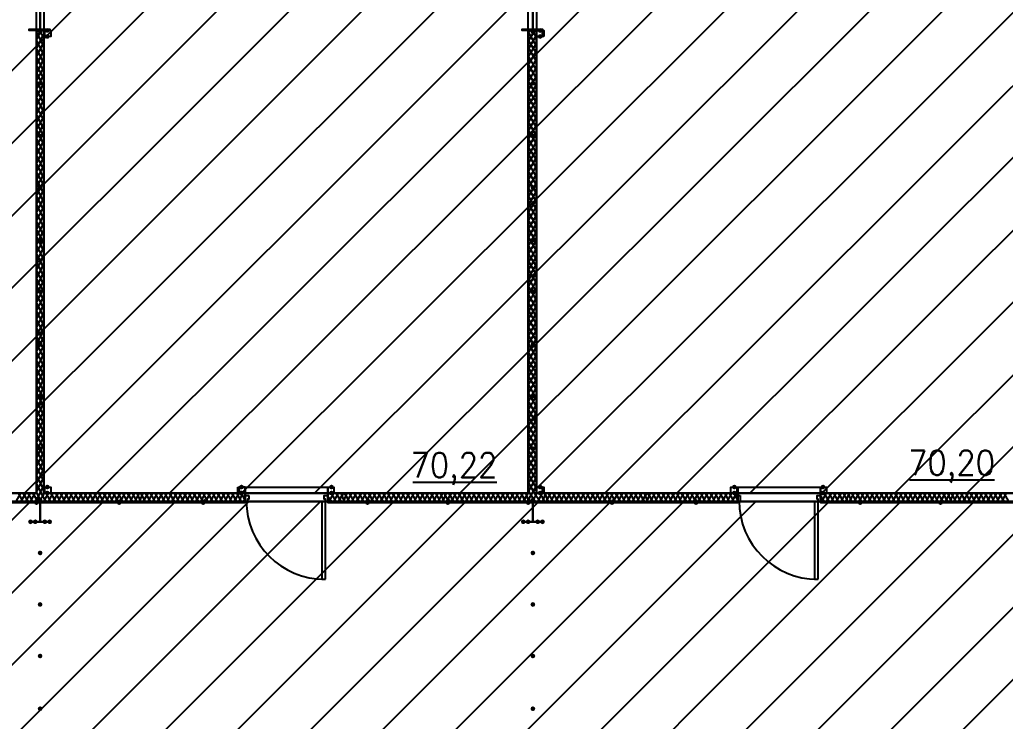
# Model space of a CAD drawing. Header units: millimetres. Extents: x 0 to 420, y 0 to 297.
# Drawn here: x 328.08 to 362.88, y 194.08 to 218.86 of the extents above; entities that cross this region are included whole.
import ezdxf

# ---------------------------------------------------------------- set-up
doc = ezdxf.new("R2010")
doc.units = ezdxf.units.MM
doc.layers.get('0').update_dxf_attribs({"linetype": 'CONTINUOUS'})
doc.styles.get("Standard").update_dxf_attribs({"font": 'STANDARD'})

msp = doc.modelspace()

# ---------------------------------------------------------------- hatches: boundary and pattern name
at = {"true_color": 0x000007}
for points in [[(329.141667, 218.482333), (329.116796, 218.422537), (329.057, 218.397667), (328.997204, 218.422537), (328.972333, 218.482333), (328.997204, 218.542129), (329.057, 218.567), (329.116796, 218.542129)], [(346.540667, 218.482333), (346.515796, 218.422537), (346.456, 218.397667), (346.396204, 218.422537), (346.371333, 218.482333), (346.396204, 218.542129), (346.456, 218.567), (346.515796, 218.542129)], [(328.887667, 218.44), (328.862796, 218.380204), (328.803, 218.355333), (328.743204, 218.380204), (328.718333, 218.44), (328.743204, 218.499796), (328.803, 218.524667), (328.862796, 218.499796)], [(329.141667, 218.270667), (329.116796, 218.210871), (329.057, 218.186), (328.997204, 218.210871), (328.972333, 218.270667), (328.997204, 218.330462), (329.057, 218.355333), (329.116796, 218.330463)], [(346.286667, 218.44), (346.261796, 218.380204), (346.202, 218.355333), (346.142204, 218.380204), (346.117333, 218.44), (346.142204, 218.499796), (346.202, 218.524667), (346.261796, 218.499796)], [(346.540667, 218.270667), (346.515796, 218.210871), (346.456, 218.186), (346.396204, 218.210871), (346.371333, 218.270667), (346.396204, 218.330462), (346.456, 218.355333), (346.515796, 218.330463)], [(328.887667, 216.619667), (328.862796, 216.559871), (328.803, 216.535), (328.743204, 216.559871), (328.718333, 216.619667), (328.743204, 216.679462), (328.803, 216.704333), (328.862796, 216.679463)], [(346.286667, 216.619667), (346.261796, 216.559871), (346.202, 216.535), (346.142204, 216.559871), (346.117333, 216.619667), (346.142204, 216.679462), (346.202, 216.704333), (346.261796, 216.679463)], [(328.887667, 214.757), (328.862796, 214.697204), (328.803, 214.672333), (328.743204, 214.697204), (328.718333, 214.757), (328.743204, 214.816796), (328.803, 214.841667), (328.862796, 214.816796)], [(346.286667, 214.757), (346.261796, 214.697204), (346.202, 214.672333), (346.142204, 214.697204), (346.117333, 214.757), (346.142204, 214.816796), (346.202, 214.841667), (346.261796, 214.816796)], [(328.887667, 212.936667), (328.862796, 212.876871), (328.803, 212.852), (328.743204, 212.876871), (328.718333, 212.936667), (328.743204, 212.996462), (328.803, 213.021333), (328.862796, 212.996463)], [(346.286667, 212.936667), (346.261796, 212.876871), (346.202, 212.852), (346.142204, 212.876871), (346.117333, 212.936667), (346.142204, 212.996462), (346.202, 213.021333), (346.261796, 212.996463)], [(328.887667, 211.074), (328.862796, 211.014204), (328.803, 210.989333), (328.743204, 211.014204), (328.718333, 211.074), (328.743204, 211.133796), (328.803, 211.158667), (328.862796, 211.133796)], [(346.286667, 211.074), (346.261796, 211.014204), (346.202, 210.989333), (346.142204, 211.014204), (346.117333, 211.074), (346.142204, 211.133796), (346.202, 211.158667), (346.261796, 211.133796)], [(328.887667, 209.253667), (328.862796, 209.193871), (328.803, 209.169), (328.743204, 209.193871), (328.718333, 209.253667), (328.743204, 209.313462), (328.803, 209.338333), (328.862796, 209.313463)], [(346.286667, 209.253667), (346.261796, 209.193871), (346.202, 209.169), (346.142204, 209.193871), (346.117333, 209.253667), (346.142204, 209.313462), (346.202, 209.338333), (346.261796, 209.313463)], [(328.887667, 207.391), (328.862796, 207.331204), (328.803, 207.306333), (328.743204, 207.331204), (328.718333, 207.391), (328.743204, 207.450796), (328.803, 207.475667), (328.862796, 207.450796)], [(346.286667, 207.391), (346.261796, 207.331204), (346.202, 207.306333), (346.142204, 207.331204), (346.117333, 207.391), (346.142204, 207.450796), (346.202, 207.475667), (346.261796, 207.450796)], [(328.887667, 205.570667), (328.862796, 205.510871), (328.803, 205.486), (328.743204, 205.510871), (328.718333, 205.570667), (328.743204, 205.630462), (328.803, 205.655333), (328.862796, 205.630463)], [(346.286667, 205.570667), (346.261796, 205.510871), (346.202, 205.486), (346.142204, 205.510871), (346.117333, 205.570667), (346.142204, 205.630462), (346.202, 205.655333), (346.261796, 205.630463)], [(328.887667, 203.708), (328.862796, 203.648204), (328.803, 203.623333), (328.743204, 203.648204), (328.718333, 203.708), (328.743204, 203.767796), (328.803, 203.792667), (328.862796, 203.767796)], [(346.286667, 203.708), (346.261796, 203.648204), (346.202, 203.623333), (346.142204, 203.648204), (346.117333, 203.708), (346.142204, 203.767796), (346.202, 203.792667), (346.261796, 203.767796)], [(329.141667, 202.353333), (329.116796, 202.293537), (329.057, 202.268667), (328.997204, 202.293537), (328.972333, 202.353333), (328.997204, 202.413129), (329.057, 202.438), (329.116796, 202.413129)], [(329.141667, 202.141667), (329.116796, 202.081871), (329.057, 202.057), (328.997204, 202.081871), (328.972333, 202.141667), (328.997204, 202.201462), (329.057, 202.226333), (329.116796, 202.201463)], [(335.999667, 202.353333), (335.974796, 202.293537), (335.915, 202.268667), (335.855204, 202.293537), (335.830333, 202.353333), (335.855204, 202.413129), (335.915, 202.438), (335.974796, 202.413129)], [(335.999667, 202.141667), (335.974796, 202.081871), (335.915, 202.057), (335.855204, 202.081871), (335.830333, 202.141667), (335.855204, 202.201462), (335.915, 202.226333), (335.974796, 202.201463)], [(339.174667, 202.353333), (339.149796, 202.293537), (339.09, 202.268667), (339.030204, 202.293537), (339.005333, 202.353333), (339.030204, 202.413129), (339.09, 202.438), (339.149796, 202.413129)], [(339.174667, 202.141667), (339.149796, 202.081871), (339.09, 202.057), (339.030204, 202.081871), (339.005333, 202.141667), (339.030204, 202.201462), (339.09, 202.226333), (339.149796, 202.201463)], [(346.540667, 202.353333), (346.515796, 202.293537), (346.456, 202.268667), (346.396204, 202.293537), (346.371333, 202.353333), (346.396204, 202.413129), (346.456, 202.438), (346.515796, 202.413129)], [(346.540667, 202.141667), (346.515796, 202.081871), (346.456, 202.057), (346.396204, 202.081871), (346.371333, 202.141667), (346.396204, 202.201462), (346.456, 202.226333), (346.515796, 202.201463)], [(353.398667, 202.353333), (353.373796, 202.293537), (353.314, 202.268667), (353.254204, 202.293537), (353.229333, 202.353333), (353.254204, 202.413129), (353.314, 202.438), (353.373796, 202.413129)], [(353.398667, 202.141667), (353.373796, 202.081871), (353.314, 202.057), (353.254204, 202.081871), (353.229333, 202.141667), (353.254204, 202.201462), (353.314, 202.226333), (353.373796, 202.201463)], [(356.531333, 202.353333), (356.506463, 202.293537), (356.446667, 202.268667), (356.386871, 202.293537), (356.362, 202.353333), (356.386871, 202.413129), (356.446667, 202.438), (356.506462, 202.413129)], [(356.531333, 202.141667), (356.506463, 202.081871), (356.446667, 202.057), (356.386871, 202.081871), (356.362, 202.141667), (356.386871, 202.201462), (356.446667, 202.226333), (356.506462, 202.201463)], [(328.887667, 201.887667), (328.862796, 201.827871), (328.803, 201.803), (328.743204, 201.827871), (328.718333, 201.887667), (328.743204, 201.947462), (328.803, 201.972333), (328.862796, 201.947463)], [(346.286667, 201.887667), (346.261796, 201.827871), (346.202, 201.803), (346.142204, 201.827871), (346.117333, 201.887667), (346.142204, 201.947462), (346.202, 201.972333), (346.261796, 201.947463)], [(328.549, 201.125667), (328.524129, 201.065871), (328.464333, 201.041), (328.404537, 201.065871), (328.379667, 201.125667), (328.404537, 201.185462), (328.464333, 201.210333), (328.524129, 201.185463)], [(328.718333, 201.125667), (328.693463, 201.065871), (328.633667, 201.041), (328.573871, 201.065871), (328.549, 201.125667), (328.573871, 201.185462), (328.633667, 201.210333), (328.693462, 201.185463)], [(329.057, 201.125667), (329.032129, 201.065871), (328.972333, 201.041), (328.912537, 201.065871), (328.887667, 201.125667), (328.912537, 201.185462), (328.972333, 201.210333), (329.032129, 201.185463)], [(329.226333, 201.125667), (329.201462, 201.065871), (329.141667, 201.041), (329.081871, 201.065871), (329.057, 201.125667), (329.081871, 201.185462), (329.141667, 201.210333), (329.201462, 201.185463)], [(345.948, 201.125667), (345.923129, 201.065871), (345.863333, 201.041), (345.803537, 201.065871), (345.778667, 201.125667), (345.803537, 201.185462), (345.863333, 201.210333), (345.923129, 201.185463)], [(346.117333, 201.125667), (346.092462, 201.065871), (346.032667, 201.041), (345.972871, 201.065871), (345.948, 201.125667), (345.972871, 201.185462), (346.032667, 201.210333), (346.092462, 201.185463)], [(346.456, 201.125667), (346.431129, 201.065871), (346.371333, 201.041), (346.311537, 201.065871), (346.286667, 201.125667), (346.311537, 201.185462), (346.371333, 201.210333), (346.431129, 201.185463)], [(346.625333, 201.125667), (346.600462, 201.065871), (346.540667, 201.041), (346.480871, 201.065871), (346.456, 201.125667), (346.480871, 201.185462), (346.540667, 201.210333), (346.600462, 201.185463)], [(328.887667, 200.025), (328.862796, 199.965204), (328.803, 199.940333), (328.743204, 199.965204), (328.718333, 200.025), (328.743204, 200.084796), (328.803, 200.109667), (328.862796, 200.084796)], [(346.286667, 200.025), (346.261796, 199.965204), (346.202, 199.940333), (346.142204, 199.965204), (346.117333, 200.025), (346.142204, 200.084796), (346.202, 200.109667), (346.261796, 200.084796)], [(328.887667, 198.204667), (328.862796, 198.144871), (328.803, 198.12), (328.743204, 198.144871), (328.718333, 198.204667), (328.743204, 198.264462), (328.803, 198.289333), (328.862796, 198.264463)], [(346.286667, 198.204667), (346.261796, 198.144871), (346.202, 198.12), (346.142204, 198.144871), (346.117333, 198.204667), (346.142204, 198.264462), (346.202, 198.289333), (346.261796, 198.264463)], [(328.887667, 196.384333), (328.862796, 196.324537), (328.803, 196.299667), (328.743204, 196.324537), (328.718333, 196.384333), (328.743204, 196.444129), (328.803, 196.469), (328.862796, 196.444129)], [(346.286667, 196.384333), (346.261796, 196.324537), (346.202, 196.299667), (346.142204, 196.324537), (346.117333, 196.384333), (346.142204, 196.444129), (346.202, 196.469), (346.261796, 196.444129)], [(328.887667, 194.521667), (328.862796, 194.461871), (328.803, 194.437), (328.743204, 194.461871), (328.718333, 194.521667), (328.743204, 194.581462), (328.803, 194.606333), (328.862796, 194.581463)], [(346.286667, 194.521667), (346.261796, 194.461871), (346.202, 194.437), (346.142204, 194.461871), (346.117333, 194.521667), (346.142204, 194.581462), (346.202, 194.606333), (346.261796, 194.581463)]]:
    msp.add_hatch(color=0, dxfattribs=at).paths.add_polyline_path(points, flags=0)
h = msp.add_hatch(color=0, dxfattribs=at)
h.paths.add_polyline_path([(328.676, 201.845333), (321.564, 201.845333), (328.676, 201.803)], flags=0)
h.paths.add_polyline_path([(321.564, 201.845333), (328.676, 201.803), (321.564, 201.803)], flags=0)
at = {"true_color": 0x0000fe}
for points in [[(328.760667, 201.845333), (328.735796, 201.785537), (328.676, 201.760667), (328.616204, 201.785537), (328.591333, 201.845333), (328.616204, 201.905129), (328.676, 201.93), (328.735796, 201.905129)], [(328.760667, 201.845333), (328.735796, 201.785537), (328.676, 201.760667), (328.616204, 201.785537), (328.591333, 201.845333), (328.616204, 201.905129), (328.676, 201.93), (328.735796, 201.905129)], [(328.760667, 201.803), (328.735796, 201.743204), (328.676, 201.718333), (328.616204, 201.743204), (328.591333, 201.803), (328.616204, 201.862796), (328.676, 201.887667), (328.735796, 201.862796)], [(328.760667, 201.803), (328.735796, 201.743204), (328.676, 201.718333), (328.616204, 201.743204), (328.591333, 201.803), (328.616204, 201.862796), (328.676, 201.887667), (328.735796, 201.862796)], [(331.681667, 201.803), (331.656796, 201.743204), (331.597, 201.718333), (331.537204, 201.743204), (331.512333, 201.803), (331.537204, 201.862796), (331.597, 201.887667), (331.656796, 201.862796)], [(331.724, 201.845333), (331.699129, 201.785537), (331.639333, 201.760667), (331.579538, 201.785537), (331.554667, 201.845333), (331.579537, 201.905129), (331.639333, 201.93), (331.699129, 201.905129)], [(334.645, 201.803), (334.620129, 201.743204), (334.560333, 201.718333), (334.500538, 201.743204), (334.475667, 201.803), (334.500537, 201.862796), (334.560333, 201.887667), (334.620129, 201.862796)], [(334.687333, 201.845333), (334.662462, 201.785537), (334.602667, 201.760667), (334.542871, 201.785537), (334.518, 201.845333), (334.542871, 201.905129), (334.602667, 201.93), (334.662462, 201.905129)], [(340.444667, 201.803), (340.419796, 201.743204), (340.36, 201.718333), (340.300204, 201.743204), (340.275333, 201.803), (340.300204, 201.862796), (340.36, 201.887667), (340.419796, 201.862796)], [(340.487, 201.845333), (340.462129, 201.785537), (340.402333, 201.760667), (340.342538, 201.785537), (340.317667, 201.845333), (340.342537, 201.905129), (340.402333, 201.93), (340.462129, 201.905129)], [(343.281, 201.803), (343.256129, 201.743204), (343.196333, 201.718333), (343.136537, 201.743204), (343.111667, 201.803), (343.136537, 201.862796), (343.196333, 201.887667), (343.256129, 201.862796)], [(343.323333, 201.845333), (343.298463, 201.785537), (343.238667, 201.760667), (343.178871, 201.785537), (343.154, 201.845333), (343.178871, 201.905129), (343.238667, 201.93), (343.298462, 201.905129)], [(346.117333, 201.803), (346.092462, 201.743204), (346.032667, 201.718333), (345.972871, 201.743204), (345.948, 201.803), (345.972871, 201.862796), (346.032667, 201.887667), (346.092462, 201.862796)], [(346.117333, 201.803), (346.092462, 201.743204), (346.032667, 201.718333), (345.972871, 201.743204), (345.948, 201.803), (345.972871, 201.862796), (346.032667, 201.887667), (346.092462, 201.862796)], [(346.159667, 201.845333), (346.134796, 201.785537), (346.075, 201.760667), (346.015204, 201.785537), (345.990333, 201.845333), (346.015204, 201.905129), (346.075, 201.93), (346.134796, 201.905129)], [(346.159667, 201.845333), (346.134796, 201.785537), (346.075, 201.760667), (346.015204, 201.785537), (345.990333, 201.845333), (346.015204, 201.905129), (346.075, 201.93), (346.134796, 201.905129)], [(349.080667, 201.803), (349.055796, 201.743204), (348.996, 201.718333), (348.936204, 201.743204), (348.911333, 201.803), (348.936204, 201.862796), (348.996, 201.887667), (349.055796, 201.862796)], [(349.123, 201.845333), (349.098129, 201.785537), (349.038333, 201.760667), (348.978538, 201.785537), (348.953667, 201.845333), (348.978537, 201.905129), (349.038333, 201.93), (349.098129, 201.905129)], [(352.044, 201.845333), (352.019129, 201.785537), (351.959333, 201.760667), (351.899537, 201.785537), (351.874667, 201.845333), (351.899537, 201.905129), (351.959333, 201.93), (352.019129, 201.905129)], [(352.044, 201.803), (352.019129, 201.743204), (351.959333, 201.718333), (351.899537, 201.743204), (351.874667, 201.803), (351.899537, 201.862796), (351.959333, 201.887667), (352.019129, 201.862796)], [(357.843667, 201.845333), (357.818796, 201.785537), (357.759, 201.760667), (357.699204, 201.785537), (357.674333, 201.845333), (357.699204, 201.905129), (357.759, 201.93), (357.818796, 201.905129)], [(357.843667, 201.803), (357.818796, 201.743204), (357.759, 201.718333), (357.699204, 201.743204), (357.674333, 201.803), (357.699204, 201.862796), (357.759, 201.887667), (357.818796, 201.862796)], [(360.68, 201.803), (360.655129, 201.743204), (360.595333, 201.718333), (360.535538, 201.743204), (360.510667, 201.803), (360.535537, 201.862796), (360.595333, 201.887667), (360.655129, 201.862796)], [(360.722333, 201.845333), (360.697462, 201.785537), (360.637667, 201.760667), (360.577871, 201.785537), (360.553, 201.845333), (360.577871, 201.905129), (360.637667, 201.93), (360.697462, 201.905129)]]:
    msp.add_hatch(color=0, dxfattribs=at).paths.add_polyline_path(points, flags=0)
at = {"true_color": 0x000007}
h = msp.add_hatch(color=0, dxfattribs=at)
h.paths.add_polyline_path([(336.042, 201.845333), (328.676, 201.845333), (336.042, 201.803)], flags=0)
h.paths.add_polyline_path([(328.676, 201.845333), (336.042, 201.803), (328.676, 201.803)], flags=0)
h = msp.add_hatch(color=0, dxfattribs=at)
h.paths.add_polyline_path([(346.032667, 201.845333), (338.963, 201.845333), (346.032667, 201.803)], flags=0)
h.paths.add_polyline_path([(338.963, 201.845333), (346.032667, 201.803), (338.963, 201.803)], flags=0)
h = msp.add_hatch(color=0, dxfattribs=at)
h.paths.add_polyline_path([(353.441, 201.845333), (346.075, 201.845333), (353.441, 201.803)], flags=0)
h.paths.add_polyline_path([(346.075, 201.845333), (353.441, 201.803), (346.075, 201.803)], flags=0)
h = msp.add_hatch(color=0, dxfattribs=at)
h.paths.add_polyline_path([(363.431667, 201.845333), (356.362, 201.845333), (363.431667, 201.803)], flags=0)
h.paths.add_polyline_path([(356.362, 201.845333), (363.431667, 201.803), (356.362, 201.803)], flags=0)

# ---------------------------------------------------------------- linework, layer by layer
at = {"color": 0, "true_color": 0x000006}
msp.add_lwpolyline([(242.527667, 236.600999), (258.572001, 236.600999), (258.572001, 201.845333), (392.938, 201.845333), (392.938, 154.728333), (258.572001, 154.728333), (258.572001, 119.972666), (242.485334, 119.972666), (242.485334, 154.770666), (108.161668, 154.770666), (108.161668, 201.802999), (242.189001, 201.802999), (242.527667, 201.802999)], close=True, dxfattribs=at)
at = {"color": 0, "true_color": 0x00002b}
for points in [[(328.676, 202.141667), (328.676, 236.601), (311.573333, 236.601), (311.573333, 202.141667)], [(346.032667, 236.601), (328.93, 236.601), (328.93, 202.141667), (346.032667, 202.141667)], [(363.431667, 202.141667), (363.431667, 236.601), (346.329, 236.601), (346.329, 202.141667)]]:
    msp.add_lwpolyline(points, close=True, dxfattribs=at)
at = {"color": 0, "true_color": 0x000003}
for points in [[(312.885667, 202.141666), (347.345, 236.600999)], [(315.425667, 202.141666), (349.927334, 236.600999)], [(318.008, 202.141666), (352.467334, 236.600999)], [(320.548, 202.141666), (355.049667, 236.600999)], [(323.130334, 202.141666), (357.589667, 236.600999)], [(325.670334, 202.141666), (360.172, 236.600999)], [(328.252667, 202.141666), (362.712, 236.600999)], [(330.792667, 202.141666), (365.294334, 236.600999)], [(333.375, 202.141666), (367.876667, 236.600999)], [(335.915, 202.141666), (370.416667, 236.600999)], [(338.497334, 202.141666), (372.999, 236.600999)], [(341.037334, 202.141666), (375.539, 236.600999)], [(343.619667, 202.141666), (378.121334, 236.600999)], [(346.159667, 202.141666), (380.661333, 236.600999)], [(348.742, 202.141666), (383.243667, 236.600999)], [(351.282, 202.141666), (385.783667, 236.600999)], [(353.864334, 202.141666), (388.366, 236.600999)], [(356.404334, 202.141666), (390.906, 236.600999)], [(358.986667, 202.141666), (392.938, 236.050666)], [(361.526667, 202.141666), (392.938, 233.510666)]]:
    msp.add_lwpolyline(points, dxfattribs=at)
at = {"color": 0, "true_color": 0x000007}
for points in [[(329.141667, 218.482333), (328.422, 218.482333), (328.422, 218.524667), (328.803, 218.524667), (328.803, 219.202), (328.422, 219.202), (328.422, 219.244333), (329.141667, 219.244333), (329.141667, 219.202), (328.803, 219.202), (328.803, 218.524667), (329.141667, 218.524667)], [(346.540667, 218.482333), (345.821, 218.482333), (345.821, 218.524667), (346.202, 218.524667), (346.202, 219.202), (345.821, 219.202), (345.821, 219.244333), (346.540667, 219.244333), (346.540667, 219.202), (346.202, 219.202), (346.202, 218.524667), (346.540667, 218.524667)], [(329.184, 218.270667), (328.972333, 218.270667), (328.972333, 218.482333), (329.184, 218.482333), (329.184, 218.270667), (328.93, 218.270667), (328.93, 218.482333), (329.184, 218.482333)], [(346.583, 218.270667), (346.329, 218.270667), (346.329, 218.482333), (346.583, 218.482333)], [(346.540667, 218.270667), (346.540667, 218.482333), (346.329, 218.482333), (346.329, 218.270667)], [(329.184, 202.141667), (328.972333, 202.141667), (328.972333, 202.353333), (329.184, 202.353333), (329.184, 202.141667), (328.93, 202.141667), (328.93, 202.353333), (329.184, 202.353333)], [(335.788, 202.353333), (336.042, 202.353333), (336.042, 202.141667), (335.788, 202.141667)], [(335.830333, 202.353333), (335.830333, 202.141667), (336.042, 202.141667), (336.042, 202.353333)], [(338.963, 202.353333), (339.174667, 202.353333), (339.174667, 202.141667), (338.963, 202.141667), (338.963, 202.353333), (339.174667, 202.353333), (339.174667, 202.141667), (338.963, 202.141667)], [(346.583, 202.141667), (346.329, 202.141667), (346.329, 202.353333), (346.583, 202.353333)], [(346.540667, 202.141667), (346.540667, 202.353333), (346.329, 202.353333), (346.329, 202.141667)], [(353.187, 202.353333), (353.398667, 202.353333), (353.398667, 202.141667), (353.187, 202.141667), (353.187, 202.353333), (353.441, 202.353333), (353.441, 202.141667), (353.187, 202.141667)], [(356.362, 202.353333), (356.573667, 202.353333), (356.573667, 202.141667), (356.362, 202.141667), (356.362, 202.353333), (356.573667, 202.353333), (356.573667, 202.141667), (356.362, 202.141667)], [(328.676, 201.845333), (321.564, 201.845333), (328.676, 201.803)], [(321.564, 201.845333), (328.676, 201.803), (321.564, 201.803)], [(321.564, 201.803), (321.564, 201.845333), (328.676, 201.845333), (328.676, 201.803), (321.564, 201.803), (328.676, 201.803), (328.676, 201.845333), (321.564, 201.845333)], [(329.141667, 201.125667), (328.422, 201.125667), (328.803, 201.125667), (328.803, 201.803), (328.422, 201.803), (328.422, 201.845333), (329.141667, 201.845333), (329.141667, 201.803), (328.803, 201.803), (328.803, 201.125667)], [(336.042, 201.845333), (328.676, 201.845333), (336.042, 201.803)], [(328.676, 201.845333), (336.042, 201.803), (328.676, 201.803)], [(336.042, 201.845333), (328.676, 201.845333), (328.676, 201.803), (336.042, 201.803)], [(336.042, 201.845333), (328.676, 201.845333), (328.676, 201.803), (336.042, 201.803)], [(336.169, 202.057), (336.169, 201.93), (336.126667, 201.93), (336.126667, 201.845333), (336.042, 201.845333), (336.042, 202.057)], [(338.878333, 199.093667), (338.878333, 201.845333), (338.751333, 201.845333), (338.751333, 199.093667)], [(338.963, 202.057), (338.963, 201.845333), (338.878333, 201.845333), (338.878333, 201.93), (338.836, 201.93), (338.836, 202.057)], [(346.032667, 201.845333), (338.963, 201.845333), (346.032667, 201.803)], [(338.963, 201.845333), (346.032667, 201.803), (338.963, 201.803)], [(338.963, 201.803), (338.963, 201.845333), (346.032667, 201.845333), (346.032667, 201.803), (338.963, 201.803), (346.032667, 201.803), (346.032667, 201.845333), (338.963, 201.845333)], [(346.540667, 201.125667), (345.821, 201.125667), (346.202, 201.125667), (346.202, 201.803), (345.821, 201.803), (345.821, 201.845333), (346.540667, 201.845333), (346.540667, 201.803), (346.202, 201.803), (346.202, 201.125667)], [(353.441, 201.845333), (346.075, 201.845333), (353.441, 201.803)], [(346.075, 201.845333), (353.441, 201.803), (346.075, 201.803)], [(353.441, 201.845333), (346.075, 201.845333), (346.075, 201.803), (353.441, 201.803)], [(353.441, 201.845333), (346.075, 201.845333), (346.075, 201.803), (353.441, 201.803)], [(353.525667, 202.057), (353.525667, 201.93), (353.525667, 201.845333), (353.441, 201.845333), (353.441, 202.057)], [(356.277333, 199.093667), (356.277333, 201.845333), (356.150333, 201.845333), (356.150333, 199.093667)], [(356.362, 202.057), (356.362, 201.845333), (356.277333, 201.845333), (356.277333, 201.93), (356.235, 201.93), (356.235, 202.057)], [(363.431667, 201.845333), (356.362, 201.845333), (363.431667, 201.803)], [(356.362, 201.845333), (363.431667, 201.803), (356.362, 201.803)], [(356.362, 201.803), (356.362, 201.845333), (363.431667, 201.845333), (363.431667, 201.803), (356.362, 201.803), (363.431667, 201.803), (363.431667, 201.845333), (356.362, 201.845333)]]:
    msp.add_lwpolyline(points, close=True, dxfattribs=at)
for points in [[(328.803, 218.482333), (328.803, 219.244333)], [(346.202, 218.482333), (346.202, 219.244333)], [(328.464333, 218.482333), (328.464333, 218.524667)], [(328.633667, 218.482333), (328.633667, 218.524667)], [(328.676, 218.44), (328.718333, 218.482333)], [(328.676, 218.143667), (328.845333, 218.482333)], [(328.93, 202.141667), (328.93, 218.482333), (328.676, 218.482333), (328.676, 202.141667)], [(328.93, 217.932), (328.676, 218.44)], [(328.676, 217.847333), (328.93, 218.355333)], [(328.93, 218.228333), (328.760667, 218.482333)], [(328.972333, 218.482333), (328.972333, 218.524667)], [(329.141667, 218.482333), (329.141667, 218.524667)], [(345.863333, 218.482333), (345.863333, 218.524667)], [(346.032667, 218.482333), (346.032667, 218.524667)], [(346.032667, 218.397667), (346.117333, 218.482333)], [(346.032667, 218.101333), (346.286667, 218.482333)], [(346.329, 202.141667), (346.329, 218.482333), (346.032667, 218.482333), (346.032667, 202.141667)], [(346.329, 217.932), (346.032667, 218.44)], [(346.032667, 217.805), (346.329, 218.313)], [(346.329, 218.228333), (346.202, 218.482333)], [(346.371333, 218.482333), (346.371333, 218.524667)], [(346.540667, 218.482333), (346.540667, 218.524667)], [(328.93, 217.635667), (328.676, 218.143667)], [(328.676, 217.551), (328.93, 218.059)], [(328.93, 217.339333), (328.676, 217.847333)], [(346.329, 217.678), (346.032667, 218.143667)], [(346.032667, 217.551), (346.329, 218.016667)], [(346.329, 217.381667), (346.032667, 217.889667)], [(328.676, 217.254667), (328.93, 217.762667)], [(328.93, 217.043), (328.676, 217.551)], [(346.032667, 217.254667), (346.329, 217.762667)], [(346.329, 217.085333), (346.032667, 217.593333)], [(328.676, 216.958333), (328.93, 217.466333)], [(328.93, 216.789), (328.676, 217.254667)], [(328.676, 216.704333), (328.93, 217.17)], [(346.032667, 216.958333), (346.329, 217.466333)], [(346.329, 216.789), (346.032667, 217.297)], [(346.032667, 216.662), (346.329, 217.17)], [(328.93, 216.492667), (328.676, 217.000667)], [(328.676, 216.408), (328.93, 216.916)], [(346.329, 216.492667), (346.032667, 217.000667)], [(346.032667, 216.365667), (346.329, 216.873667)], [(328.93, 216.196333), (328.676, 216.704333)], [(328.676, 216.111667), (328.93, 216.619667)], [(346.329, 216.196333), (346.032667, 216.704333)], [(346.032667, 216.069333), (346.329, 216.577333)], [(328.93, 215.9), (328.676, 216.408)], [(328.676, 215.815333), (328.93, 216.323333)], [(328.93, 215.603667), (328.676, 216.111667)], [(346.329, 215.942333), (346.032667, 216.408)], [(346.032667, 215.815333), (346.329, 216.281)], [(346.329, 215.646), (346.032667, 216.154)], [(328.676, 215.519), (328.93, 216.027)], [(328.93, 215.307333), (328.676, 215.815333)], [(346.032667, 215.519), (346.329, 216.027)], [(346.329, 215.349667), (346.032667, 215.857667)], [(328.676, 215.222667), (328.93, 215.730667)], [(328.93, 215.011), (328.676, 215.519)], [(328.676, 214.968667), (328.93, 215.434333)], [(346.032667, 215.222667), (346.329, 215.730667)], [(346.329, 215.053333), (346.032667, 215.561333)], [(346.032667, 214.926333), (346.329, 215.434333)], [(328.93, 214.757), (328.676, 215.222667)], [(328.676, 214.672333), (328.93, 215.180333)], [(346.329, 214.757), (346.032667, 215.265)], [(346.032667, 214.63), (346.329, 215.138)], [(328.93, 214.460667), (328.676, 214.968667)], [(328.676, 214.376), (328.93, 214.884)], [(346.329, 214.460667), (346.032667, 214.968667)], [(346.032667, 214.333667), (346.329, 214.841667)], [(328.93, 214.164333), (328.676, 214.672333)], [(328.676, 214.079667), (328.93, 214.587667)], [(328.93, 213.868), (328.676, 214.376)], [(346.329, 214.164333), (346.032667, 214.672333)], [(346.032667, 214.037333), (346.329, 214.545333)], [(346.329, 213.910333), (346.032667, 214.376)], [(328.676, 213.783333), (328.93, 214.291333)], [(328.93, 213.571667), (328.676, 214.079667)], [(346.032667, 213.783333), (346.329, 214.249)], [(346.329, 213.614), (346.032667, 214.122)], [(328.676, 213.487), (328.93, 213.995)], [(328.93, 213.275333), (328.676, 213.783333)], [(328.676, 213.190667), (328.93, 213.698667)], [(346.032667, 213.487), (346.329, 213.995)], [(346.329, 213.317667), (346.032667, 213.825667)], [(346.032667, 213.190667), (346.329, 213.698667)], [(328.93, 213.021333), (328.676, 213.487)], [(328.676, 212.936667), (328.93, 213.402333)], [(346.329, 213.021333), (346.032667, 213.529333)], [(346.032667, 212.894333), (346.329, 213.402333)], [(328.93, 212.725), (328.676, 213.233)], [(328.676, 212.640333), (328.93, 213.148333)], [(346.329, 212.725), (346.032667, 213.233)], [(346.032667, 212.598), (346.329, 213.106)], [(328.93, 212.428667), (328.676, 212.936667)], [(328.676, 212.344), (328.93, 212.852)], [(328.93, 212.132333), (328.676, 212.640333)], [(346.329, 212.428667), (346.032667, 212.936667)], [(346.032667, 212.301667), (346.329, 212.809667)], [(346.329, 212.174667), (346.032667, 212.640333)], [(328.676, 212.047667), (328.93, 212.555667)], [(328.93, 211.836), (328.676, 212.344)], [(346.032667, 212.047667), (346.329, 212.513333)], [(346.329, 211.878333), (346.032667, 212.386333)], [(328.676, 211.751333), (328.93, 212.259333)], [(328.93, 211.539667), (328.676, 212.047667)], [(328.676, 211.455), (328.93, 211.963)], [(346.032667, 211.751333), (346.329, 212.259333)], [(346.329, 211.582), (346.032667, 212.09)], [(346.032667, 211.455), (346.329, 211.963)], [(328.93, 211.243333), (328.676, 211.751333)], [(328.676, 211.201), (328.93, 211.666667)], [(346.329, 211.285667), (346.032667, 211.793667)], [(346.032667, 211.158667), (346.329, 211.666667)], [(328.93, 210.989333), (328.676, 211.455)], [(328.676, 210.904667), (328.93, 211.412667)], [(346.329, 210.989333), (346.032667, 211.497333)], [(346.032667, 210.862333), (346.329, 211.370333)], [(328.93, 210.693), (328.676, 211.201)], [(328.676, 210.608333), (328.93, 211.116333)], [(328.93, 210.396667), (328.676, 210.904667)], [(346.329, 210.693), (346.032667, 211.201)], [(346.032667, 210.566), (346.329, 211.074)], [(346.329, 210.396667), (346.032667, 210.904667)], [(328.676, 210.312), (328.93, 210.82)], [(328.93, 210.100333), (328.676, 210.608333)], [(346.032667, 210.269667), (346.329, 210.777667)], [(346.329, 210.142667), (346.032667, 210.608333)], [(328.676, 210.015667), (328.93, 210.523667)], [(328.93, 209.804), (328.676, 210.312)], [(328.676, 209.719333), (328.93, 210.227333)], [(346.032667, 210.015667), (346.329, 210.481333)], [(346.329, 209.846333), (346.032667, 210.354333)], [(346.032667, 209.719333), (346.329, 210.227333)], [(328.93, 209.507667), (328.676, 210.015667)], [(328.676, 209.423), (328.93, 209.931)], [(346.329, 209.55), (346.032667, 210.058)], [(346.032667, 209.423), (346.329, 209.931)], [(328.93, 209.253667), (328.676, 209.719333)], [(328.676, 209.169), (328.93, 209.634667)], [(346.329, 209.253667), (346.032667, 209.761667)], [(346.032667, 209.126667), (346.329, 209.634667)], [(328.93, 208.957333), (328.676, 209.465333)], [(328.676, 208.872667), (328.93, 209.380667)], [(328.93, 208.661), (328.676, 209.169)], [(346.329, 208.957333), (346.032667, 209.465333)], [(346.032667, 208.830333), (346.329, 209.338333)], [(346.329, 208.661), (346.032667, 209.169)], [(328.676, 208.576333), (328.93, 209.084333)], [(328.93, 208.364667), (328.676, 208.872667)], [(328.676, 208.28), (328.93, 208.788)], [(346.032667, 208.534), (346.329, 209.042)], [(346.329, 208.364667), (346.032667, 208.872667)], [(328.93, 208.068333), (328.676, 208.576333)], [(328.676, 207.983667), (328.93, 208.491667)], [(346.032667, 208.28), (346.329, 208.745667)], [(346.329, 208.110667), (346.032667, 208.618667)], [(346.032667, 207.983667), (346.329, 208.491667)], [(328.93, 207.772), (328.676, 208.28)], [(328.676, 207.687333), (328.93, 208.195333)], [(346.329, 207.814333), (346.032667, 208.322333)], [(346.032667, 207.687333), (346.329, 208.195333)], [(328.93, 207.475667), (328.676, 207.983667)], [(328.676, 207.391), (328.93, 207.899)], [(346.329, 207.518), (346.032667, 208.026)], [(346.032667, 207.391), (346.329, 207.899)], [(328.93, 207.221667), (328.676, 207.687333)], [(328.676, 207.137), (328.93, 207.645)], [(328.93, 206.925333), (328.676, 207.433333)], [(346.329, 207.221667), (346.032667, 207.729667)], [(346.032667, 207.094667), (346.329, 207.602667)], [(346.329, 206.925333), (346.032667, 207.433333)], [(328.676, 206.840667), (328.93, 207.348667)], [(328.93, 206.629), (328.676, 207.137)], [(328.676, 206.544333), (328.93, 207.052333)], [(346.032667, 206.798333), (346.329, 207.306333)], [(346.329, 206.629), (346.032667, 207.137)], [(328.93, 206.332667), (328.676, 206.840667)], [(328.676, 206.248), (328.93, 206.756)], [(346.032667, 206.502), (346.329, 207.01)], [(346.329, 206.375), (346.032667, 206.840667)], [(346.032667, 206.248), (346.329, 206.713667)], [(328.93, 206.036333), (328.676, 206.544333)], [(328.676, 205.951667), (328.93, 206.459667)], [(346.329, 206.078667), (346.032667, 206.586667)], [(346.032667, 205.951667), (346.329, 206.459667)], [(328.93, 205.74), (328.676, 206.248)], [(328.676, 205.655333), (328.93, 206.163333)], [(346.329, 205.782333), (346.032667, 206.290333)], [(346.032667, 205.655333), (346.329, 206.163333)], [(328.93, 205.486), (328.676, 205.951667)], [(328.676, 205.401333), (328.93, 205.867)], [(328.93, 205.189667), (328.676, 205.697667)], [(346.329, 205.486), (346.032667, 205.994)], [(346.032667, 205.359), (346.329, 205.867)], [(346.329, 205.189667), (346.032667, 205.697667)], [(328.676, 205.105), (328.93, 205.613)], [(328.93, 204.893333), (328.676, 205.401333)], [(328.676, 204.808667), (328.93, 205.316667)], [(346.032667, 205.062667), (346.329, 205.570667)], [(346.329, 204.893333), (346.032667, 205.401333)], [(328.93, 204.597), (328.676, 205.105)], [(328.676, 204.512333), (328.93, 205.020333)], [(346.032667, 204.766333), (346.329, 205.274333)], [(346.329, 204.597), (346.032667, 205.105)], [(346.032667, 204.512333), (346.329, 204.978)], [(328.93, 204.300667), (328.676, 204.808667)], [(328.676, 204.216), (328.93, 204.724)], [(346.329, 204.343), (346.032667, 204.851)], [(346.032667, 204.216), (346.329, 204.724)], [(328.93, 204.004333), (328.676, 204.512333)], [(328.676, 203.919667), (328.93, 204.427667)], [(346.329, 204.046667), (346.032667, 204.554667)], [(346.032667, 203.919667), (346.329, 204.427667)], [(328.93, 203.708), (328.676, 204.216)], [(328.676, 203.623333), (328.93, 204.131333)], [(328.93, 203.454), (328.676, 203.919667)], [(346.329, 203.750333), (346.032667, 204.258333)], [(346.032667, 203.623333), (346.329, 204.131333)], [(346.329, 203.454), (346.032667, 203.962)], [(328.676, 203.369333), (328.93, 203.877333)], [(328.93, 203.157667), (328.676, 203.665667)], [(328.676, 203.073), (328.93, 203.581)], [(346.032667, 203.327), (346.329, 203.835)], [(346.329, 203.157667), (346.032667, 203.665667)], [(328.93, 202.861333), (328.676, 203.369333)], [(328.676, 202.776667), (328.93, 203.284667)], [(346.032667, 203.030667), (346.329, 203.538667)], [(346.329, 202.861333), (346.032667, 203.369333)], [(346.032667, 202.734333), (346.329, 203.242333)], [(328.93, 202.565), (328.676, 203.073)], [(328.676, 202.480333), (328.93, 202.988333)], [(346.329, 202.607333), (346.032667, 203.073)], [(346.032667, 202.480333), (346.329, 202.946)], [(328.93, 202.268667), (328.676, 202.776667)], [(328.676, 202.184), (328.93, 202.692)], [(346.329, 202.311), (346.032667, 202.819)], [(346.032667, 202.184), (346.329, 202.692)], [(359.494667, 202.607333), (362.500333, 202.607333)], [(328.93, 201.972333), (328.676, 202.480333)], [(328.676, 201.887667), (328.93, 202.395667)], [(328.845333, 201.845333), (328.676, 202.184)], [(336.042, 202.226333), (336.042, 202.353333), (337.481333, 202.353333)], [(337.481333, 202.141667), (336.042, 202.141667), (336.042, 202.226333)], [(337.481333, 202.353333), (338.963, 202.353333), (338.963, 202.226333)], [(338.963, 202.226333), (338.963, 202.141667), (337.481333, 202.141667)], [(341.968667, 202.522667), (344.932, 202.522667)], [(346.329, 202.014667), (346.032667, 202.522667)], [(346.032667, 201.887667), (346.329, 202.395667)], [(346.286667, 201.845333), (346.032667, 202.226333)], [(353.441, 202.226333), (353.441, 202.353333), (354.880333, 202.353333)], [(354.880333, 202.141667), (353.441, 202.141667), (353.441, 202.226333)], [(354.880333, 202.353333), (356.362, 202.353333), (356.362, 202.226333)], [(356.362, 202.226333), (356.362, 202.141667), (354.880333, 202.141667)], [(328.676, 202.141667), (321.564, 202.141667)], [(321.564, 201.803), (328.676, 201.803), (321.564, 201.803), (328.676, 201.845333)], [(321.564, 201.845333), (328.676, 201.845333)], [(327.956333, 201.845333), (328.125667, 202.141667)], [(328.210333, 201.845333), (328.041, 202.141667)], [(328.125667, 201.845333), (328.295, 202.141667)], [(328.379667, 201.845333), (328.210333, 202.141667)], [(328.295, 201.845333), (328.464333, 202.141667)], [(328.549, 201.845333), (328.379667, 202.141667)], [(328.464333, 201.845333), (328.633667, 202.141667)], [(328.464333, 201.803), (328.464333, 201.845333)], [(328.676, 201.93), (328.549, 202.141667)], [(328.633667, 201.845333), (328.676, 201.887667)], [(328.633667, 201.803), (328.633667, 201.845333)], [(328.718333, 201.845333), (328.676, 201.93)], [(328.676, 201.845333), (336.042, 201.845333), (328.676, 201.803), (336.042, 201.803)], [(328.676, 201.845333), (328.93, 201.845333)], [(328.760667, 201.845333), (328.93, 202.099333)], [(328.803, 201.125667), (328.803, 201.845333)], [(328.93, 202.099333), (328.93, 202.141667)], [(328.93, 201.845333), (329.099333, 202.141667)], [(336.042, 202.141667), (328.93, 202.141667)], [(329.014667, 201.845333), (328.93, 201.972333)], [(328.93, 201.845333), (336.042, 201.845333)], [(328.972333, 201.803), (328.972333, 201.845333)], [(329.184, 201.845333), (329.014667, 202.141667)], [(329.099333, 201.845333), (329.268667, 202.141667)], [(329.141667, 201.803), (329.141667, 201.845333)], [(329.353333, 201.845333), (329.184, 202.141667)], [(329.268667, 201.845333), (329.438, 202.141667)], [(329.522667, 201.845333), (329.353333, 202.141667)], [(329.438, 201.845333), (329.607333, 202.141667)], [(329.692, 201.845333), (329.522667, 202.141667)], [(329.607333, 201.845333), (329.776667, 202.141667)], [(329.861333, 201.845333), (329.692, 202.141667)], [(329.776667, 201.845333), (329.946, 202.141667)], [(330.030667, 201.845333), (329.861333, 202.141667)], [(329.946, 201.845333), (330.115333, 202.141667)], [(330.2, 201.845333), (330.030667, 202.141667)], [(330.115333, 201.845333), (330.284667, 202.141667)], [(330.369333, 201.845333), (330.2, 202.141667)], [(330.284667, 201.845333), (330.454, 202.141667)], [(330.538667, 201.845333), (330.369333, 202.141667)], [(330.454, 201.845333), (330.623333, 202.141667)], [(330.708, 201.845333), (330.538667, 202.141667)], [(330.623333, 201.845333), (330.792667, 202.141667)], [(330.877333, 201.845333), (330.708, 202.141667)], [(330.792667, 201.845333), (330.962, 202.141667)], [(331.046667, 201.845333), (330.877333, 202.141667)], [(330.962, 201.845333), (331.131333, 202.141667)], [(331.216, 201.845333), (331.046667, 202.141667)], [(331.131333, 201.845333), (331.300667, 202.141667)], [(331.385333, 201.845333), (331.216, 202.141667)], [(331.300667, 201.845333), (331.47, 202.141667)], [(331.554667, 201.845333), (331.385333, 202.141667)], [(331.47, 201.845333), (331.639333, 202.141667)], [(331.724, 201.845333), (331.554667, 202.141667)], [(331.639333, 201.845333), (331.808667, 202.141667)], [(331.893333, 201.845333), (331.724, 202.141667)], [(331.808667, 201.845333), (331.978, 202.141667)], [(332.062667, 201.845333), (331.893333, 202.141667)], [(331.978, 201.845333), (332.147333, 202.141667)], [(332.232, 201.845333), (332.062667, 202.141667)], [(332.147333, 201.845333), (332.316667, 202.141667)], [(332.359, 201.845333), (332.232, 202.141667)], [(332.316667, 201.845333), (332.443667, 202.141667)], [(332.528333, 201.845333), (332.359, 202.141667)], [(332.443667, 201.845333), (332.613, 202.141667)], [(332.697667, 201.845333), (332.528333, 202.141667)], [(332.613, 201.845333), (332.782333, 202.141667)], [(332.867, 201.845333), (332.697667, 202.141667)], [(332.782333, 201.845333), (332.951667, 202.141667)], [(333.036333, 201.845333), (332.867, 202.141667)], [(332.951667, 201.845333), (333.121, 202.141667)], [(333.205667, 201.845333), (333.036333, 202.141667)], [(333.121, 201.845333), (333.290333, 202.141667)], [(333.375, 201.845333), (333.205667, 202.141667)], [(333.290333, 201.845333), (333.459667, 202.141667)], [(333.544333, 201.845333), (333.375, 202.141667)], [(333.459667, 201.845333), (333.629, 202.141667)], [(333.713667, 201.845333), (333.544333, 202.141667)], [(333.629, 201.845333), (333.798333, 202.141667)], [(333.883, 201.845333), (333.713667, 202.141667)], [(333.798333, 201.845333), (333.967667, 202.141667)], [(334.052333, 201.845333), (333.883, 202.141667)], [(333.967667, 201.845333), (334.137, 202.141667)], [(334.221667, 201.845333), (334.052333, 202.141667)], [(334.137, 201.845333), (334.306333, 202.141667)], [(334.391, 201.845333), (334.221667, 202.141667)], [(334.306333, 201.845333), (334.475667, 202.141667)], [(334.560333, 201.845333), (334.391, 202.141667)], [(334.475667, 201.845333), (334.645, 202.141667)], [(334.729667, 201.845333), (334.560333, 202.141667)], [(334.645, 201.845333), (334.814333, 202.141667)], [(334.899, 201.845333), (334.729667, 202.141667)], [(334.814333, 201.845333), (334.983667, 202.141667)], [(335.068333, 201.845333), (334.899, 202.141667)], [(334.983667, 201.845333), (335.153, 202.141667)], [(335.237667, 201.845333), (335.068333, 202.141667)], [(335.153, 201.845333), (335.322333, 202.141667)], [(335.407, 201.845333), (335.237667, 202.141667)], [(335.322333, 201.845333), (335.491667, 202.141667)], [(335.576333, 201.845333), (335.407, 202.141667)], [(335.491667, 201.845333), (335.661, 202.141667)], [(335.745667, 201.845333), (335.576333, 202.141667)], [(335.661, 201.845333), (335.830333, 202.141667)], [(335.915, 201.845333), (335.745667, 202.141667)], [(335.830333, 201.845333), (335.957333, 202.141667)], [(336.042, 201.887667), (335.915, 202.141667)], [(335.957333, 201.845333), (336.042, 201.93)], [(336.042, 201.845333), (336.042, 202.057), (336.042, 202.141667)], [(336.042, 202.141667), (336.042, 202.057), (336.042, 201.845333), (336.042, 202.057)], [(336.084333, 201.8665), (336.098649, 201.582991), (336.140667, 201.307673), (336.208993, 201.041939), (336.302234, 200.787182), (336.418996, 200.544796), (336.557886, 200.316176), (336.717509, 200.102714), (336.896472, 199.905805), (337.093381, 199.726842), (337.306843, 199.567219), (337.535463, 199.42833), (337.777849, 199.311568), (338.032605, 199.218326), (338.29834, 199.15), (338.573658, 199.107982), (338.857167, 199.093667)], [(338.963, 202.057), (339.005333, 202.141667)], [(338.963, 201.845333), (338.963, 202.057), (338.963, 202.141667)], [(338.963, 202.141667), (338.963, 202.057), (338.963, 201.845333), (338.963, 202.057)], [(346.032667, 202.141667), (338.963, 202.141667)], [(339.09, 201.845333), (338.963, 202.014667)], [(338.963, 201.803), (346.032667, 201.803), (338.963, 201.803), (346.032667, 201.845333)], [(338.963, 201.845333), (346.032667, 201.845333)], [(339.005333, 201.845333), (339.174667, 202.141667)], [(339.259333, 201.845333), (339.09, 202.141667)], [(339.174667, 201.845333), (339.344, 202.141667)], [(339.428667, 201.845333), (339.259333, 202.141667)], [(339.344, 201.845333), (339.513333, 202.141667)], [(339.555667, 201.845333), (339.428667, 202.141667)], [(339.513333, 201.845333), (339.640333, 202.141667)], [(339.725, 201.845333), (339.555667, 202.141667)], [(339.640333, 201.845333), (339.809667, 202.141667)], [(339.894333, 201.845333), (339.725, 202.141667)], [(339.809667, 201.845333), (339.979, 202.141667)], [(340.063667, 201.845333), (339.894333, 202.141667)], [(339.979, 201.845333), (340.148333, 202.141667)], [(340.233, 201.845333), (340.063667, 202.141667)], [(340.148333, 201.845333), (340.317667, 202.141667)], [(340.402333, 201.845333), (340.233, 202.141667)], [(340.317667, 201.845333), (340.487, 202.141667)], [(340.571667, 201.845333), (340.402333, 202.141667)], [(340.487, 201.845333), (340.656333, 202.141667)], [(340.741, 201.845333), (340.571667, 202.141667)], [(340.656333, 201.845333), (340.825667, 202.141667)], [(340.910333, 201.845333), (340.741, 202.141667)], [(340.825667, 201.845333), (340.995, 202.141667)], [(341.079667, 201.845333), (340.910333, 202.141667)], [(340.995, 201.845333), (341.164333, 202.141667)], [(341.249, 201.845333), (341.079667, 202.141667)], [(341.164333, 201.845333), (341.333667, 202.141667)], [(341.418333, 201.845333), (341.249, 202.141667)], [(341.333667, 201.845333), (341.503, 202.141667)], [(341.587667, 201.845333), (341.418333, 202.141667)], [(341.503, 201.845333), (341.672333, 202.141667)], [(341.757, 201.845333), (341.587667, 202.141667)], [(341.672333, 201.845333), (341.841667, 202.141667)], [(341.926333, 201.845333), (341.757, 202.141667)], [(341.841667, 201.845333), (342.011, 202.141667)], [(342.095667, 201.845333), (341.926333, 202.141667)], [(342.011, 201.845333), (342.180333, 202.141667)], [(342.265, 201.845333), (342.095667, 202.141667)], [(342.180333, 201.845333), (342.349667, 202.141667)], [(342.434333, 201.845333), (342.265, 202.141667)], [(342.349667, 201.845333), (342.519, 202.141667)], [(342.603667, 201.845333), (342.434333, 202.141667)], [(342.519, 201.845333), (342.688333, 202.141667)], [(342.773, 201.845333), (342.603667, 202.141667)], [(342.688333, 201.845333), (342.857667, 202.141667)], [(342.942333, 201.845333), (342.773, 202.141667)], [(342.857667, 201.845333), (343.027, 202.141667)], [(343.069333, 201.845333), (342.942333, 202.141667)], [(343.027, 201.845333), (343.154, 202.141667)], [(343.238667, 201.845333), (343.069333, 202.141667)], [(343.154, 201.845333), (343.323333, 202.141667)], [(343.408, 201.845333), (343.238667, 202.141667)], [(343.323333, 201.845333), (343.492667, 202.141667)], [(343.577333, 201.845333), (343.408, 202.141667)], [(343.492667, 201.845333), (343.662, 202.141667)], [(343.746667, 201.845333), (343.577333, 202.141667)], [(343.662, 201.845333), (343.831333, 202.141667)], [(343.916, 201.845333), (343.746667, 202.141667)], [(343.831333, 201.845333), (344.000667, 202.141667)], [(344.085333, 201.845333), (343.916, 202.141667)], [(344.000667, 201.845333), (344.17, 202.141667)], [(344.254667, 201.845333), (344.085333, 202.141667)], [(344.17, 201.845333), (344.339333, 202.141667)], [(344.424, 201.845333), (344.254667, 202.141667)], [(344.339333, 201.845333), (344.508667, 202.141667)], [(344.593333, 201.845333), (344.424, 202.141667)], [(344.508667, 201.845333), (344.678, 202.141667)], [(344.762667, 201.845333), (344.593333, 202.141667)], [(344.678, 201.845333), (344.847333, 202.141667)], [(344.932, 201.845333), (344.762667, 202.141667)], [(344.847333, 201.845333), (345.016667, 202.141667)], [(345.101333, 201.845333), (344.932, 202.141667)], [(345.016667, 201.845333), (345.186, 202.141667)], [(345.270667, 201.845333), (345.101333, 202.141667)], [(345.186, 201.845333), (345.355333, 202.141667)], [(345.44, 201.845333), (345.270667, 202.141667)], [(345.355333, 201.845333), (345.524667, 202.141667)], [(345.609333, 201.845333), (345.44, 202.141667)], [(345.524667, 201.845333), (345.694, 202.141667)], [(345.778667, 201.845333), (345.609333, 202.141667)], [(345.694, 201.845333), (345.863333, 202.141667)], [(345.948, 201.845333), (345.778667, 202.141667)], [(345.863333, 201.845333), (346.032667, 202.141667)], [(345.863333, 201.803), (345.863333, 201.845333)], [(346.032667, 201.93), (345.948, 202.141667)], [(346.117333, 201.845333), (346.032667, 201.93)], [(346.032667, 201.845333), (346.032667, 201.887667)], [(346.032667, 201.803), (346.032667, 201.845333)], [(346.032667, 201.845333), (346.329, 201.845333)], [(346.075, 201.845333), (353.441, 201.845333), (346.075, 201.803), (353.441, 201.803)], [(346.202, 201.845333), (346.329, 202.099333)], [(346.202, 201.125667), (346.202, 201.845333)], [(346.329, 202.099333), (346.371333, 202.141667)], [(353.441, 202.141667), (346.329, 202.141667)], [(346.456, 201.845333), (346.329, 202.014667)], [(346.329, 201.845333), (353.441, 201.845333)], [(346.371333, 201.845333), (346.540667, 202.141667)], [(346.371333, 201.803), (346.371333, 201.845333)], [(346.625333, 201.845333), (346.456, 202.141667)], [(346.540667, 201.845333), (346.667667, 202.141667)], [(346.540667, 201.803), (346.540667, 201.845333)], [(346.752333, 201.845333), (346.625333, 202.141667)], [(346.667667, 201.845333), (346.837, 202.141667)], [(346.921667, 201.845333), (346.752333, 202.141667)], [(346.837, 201.845333), (347.006333, 202.141667)], [(347.091, 201.845333), (346.921667, 202.141667)], [(347.006333, 201.845333), (347.175667, 202.141667)], [(347.260333, 201.845333), (347.091, 202.141667)], [(347.175667, 201.845333), (347.345, 202.141667)], [(347.429667, 201.845333), (347.260333, 202.141667)], [(347.345, 201.845333), (347.514333, 202.141667)], [(347.599, 201.845333), (347.429667, 202.141667)], [(347.514333, 201.845333), (347.683667, 202.141667)], [(347.768333, 201.845333), (347.599, 202.141667)], [(347.683667, 201.845333), (347.853, 202.141667)], [(347.937667, 201.845333), (347.768333, 202.141667)], [(347.853, 201.845333), (348.022333, 202.141667)], [(348.107, 201.845333), (347.937667, 202.141667)], [(348.022333, 201.845333), (348.191667, 202.141667)], [(348.276333, 201.845333), (348.107, 202.141667)], [(348.191667, 201.845333), (348.361, 202.141667)], [(348.445667, 201.845333), (348.276333, 202.141667)], [(348.361, 201.845333), (348.530333, 202.141667)], [(348.615, 201.845333), (348.445667, 202.141667)], [(348.530333, 201.845333), (348.699667, 202.141667)], [(348.784333, 201.845333), (348.615, 202.141667)], [(348.699667, 201.845333), (348.869, 202.141667)], [(348.953667, 201.845333), (348.784333, 202.141667)], [(348.869, 201.845333), (349.038333, 202.141667)], [(349.123, 201.845333), (348.953667, 202.141667)], [(349.038333, 201.845333), (349.207667, 202.141667)], [(349.292333, 201.845333), (349.123, 202.141667)], [(349.207667, 201.845333), (349.377, 202.141667)], [(349.461667, 201.845333), (349.292333, 202.141667)], [(349.377, 201.845333), (349.546333, 202.141667)], [(349.631, 201.845333), (349.461667, 202.141667)], [(349.546333, 201.845333), (349.715667, 202.141667)], [(349.800333, 201.845333), (349.631, 202.141667)], [(349.715667, 201.845333), (349.885, 202.141667)], [(349.969667, 201.845333), (349.800333, 202.141667)], [(349.885, 201.845333), (350.054333, 202.141667)], [(350.139, 201.845333), (349.969667, 202.141667)], [(350.054333, 201.845333), (350.223667, 202.141667)], [(350.266, 201.845333), (350.139, 202.141667)], [(350.223667, 201.845333), (350.350667, 202.141667)], [(350.435333, 201.845333), (350.266, 202.141667)], [(350.350667, 201.845333), (350.52, 202.141667)], [(350.604667, 201.845333), (350.435333, 202.141667)], [(350.52, 201.845333), (350.689333, 202.141667)], [(350.774, 201.845333), (350.604667, 202.141667)], [(350.689333, 201.845333), (350.858667, 202.141667)], [(350.943333, 201.845333), (350.774, 202.141667)], [(350.858667, 201.845333), (351.028, 202.141667)], [(351.112667, 201.845333), (350.943333, 202.141667)], [(351.028, 201.845333), (351.197333, 202.141667)], [(351.282, 201.845333), (351.112667, 202.141667)], [(351.197333, 201.845333), (351.366667, 202.141667)], [(351.451333, 201.845333), (351.282, 202.141667)], [(351.366667, 201.845333), (351.536, 202.141667)], [(351.620667, 201.845333), (351.451333, 202.141667)], [(351.536, 201.845333), (351.705333, 202.141667)], [(351.79, 201.845333), (351.620667, 202.141667)], [(351.705333, 201.845333), (351.874667, 202.141667)], [(351.959333, 201.845333), (351.79, 202.141667)], [(351.874667, 201.845333), (352.044, 202.141667)], [(352.128667, 201.845333), (351.959333, 202.141667)], [(352.044, 201.845333), (352.213333, 202.141667)], [(352.298, 201.845333), (352.128667, 202.141667)], [(352.213333, 201.845333), (352.382667, 202.141667)], [(352.467333, 201.845333), (352.298, 202.141667)], [(352.382667, 201.845333), (352.552, 202.141667)], [(352.636667, 201.845333), (352.467333, 202.141667)], [(352.552, 201.845333), (352.721333, 202.141667)], [(352.806, 201.845333), (352.636667, 202.141667)], [(352.721333, 201.845333), (352.890667, 202.141667)], [(352.975333, 201.845333), (352.806, 202.141667)], [(352.890667, 201.845333), (353.06, 202.141667)], [(353.144667, 201.845333), (352.975333, 202.141667)], [(353.06, 201.845333), (353.229333, 202.141667)], [(353.314, 201.845333), (353.144667, 202.141667)], [(353.229333, 201.845333), (353.398667, 202.141667)], [(353.441, 201.887667), (353.314, 202.141667)], [(353.398667, 201.845333), (353.441, 201.887667)], [(353.441, 201.845333), (353.441, 202.057), (353.441, 202.141667)], [(353.441, 202.141667), (353.441, 202.057), (353.441, 201.845333), (353.441, 202.057)], [(353.483333, 201.8665), (353.497649, 201.582991), (353.539667, 201.307673), (353.607993, 201.041939), (353.701234, 200.787182), (353.817996, 200.544796), (353.956886, 200.316176), (354.116509, 200.102714), (354.295472, 199.905805), (354.492381, 199.726842), (354.705843, 199.567219), (354.934463, 199.42833), (355.176849, 199.311568), (355.431605, 199.218326), (355.69734, 199.15), (355.972658, 199.107982), (356.256167, 199.093667)], [(356.362, 202.057), (356.404333, 202.141667)], [(356.362, 201.845333), (356.362, 202.057), (356.362, 202.141667)], [(356.362, 202.141667), (356.362, 202.057), (356.362, 201.845333), (356.362, 202.057)], [(363.431667, 202.141667), (356.362, 202.141667)], [(356.489, 201.845333), (356.362, 202.057)], [(356.362, 201.803), (363.431667, 201.803), (356.362, 201.803), (363.431667, 201.845333)], [(356.362, 201.845333), (363.431667, 201.845333)], [(356.404333, 201.845333), (356.573667, 202.141667)], [(356.658333, 201.845333), (356.489, 202.141667)], [(356.573667, 201.845333), (356.743, 202.141667)], [(356.827667, 201.845333), (356.658333, 202.141667)], [(356.743, 201.845333), (356.912333, 202.141667)], [(356.997, 201.845333), (356.827667, 202.141667)], [(356.912333, 201.845333), (357.081667, 202.141667)], [(357.166333, 201.845333), (356.997, 202.141667)], [(357.081667, 201.845333), (357.251, 202.141667)], [(357.335667, 201.845333), (357.166333, 202.141667)], [(357.251, 201.845333), (357.378, 202.141667)], [(357.462667, 201.845333), (357.335667, 202.141667)], [(357.378, 201.845333), (357.547333, 202.141667)], [(357.632, 201.845333), (357.462667, 202.141667)], [(357.547333, 201.845333), (357.716667, 202.141667)], [(357.801333, 201.845333), (357.632, 202.141667)], [(357.716667, 201.845333), (357.886, 202.141667)], [(357.970667, 201.845333), (357.801333, 202.141667)], [(357.886, 201.845333), (358.055333, 202.141667)], [(358.14, 201.845333), (357.970667, 202.141667)], [(358.055333, 201.845333), (358.224667, 202.141667)], [(358.309333, 201.845333), (358.14, 202.141667)], [(358.224667, 201.845333), (358.394, 202.141667)], [(358.478667, 201.845333), (358.309333, 202.141667)], [(358.394, 201.845333), (358.563333, 202.141667)], [(358.648, 201.845333), (358.478667, 202.141667)], [(358.563333, 201.845333), (358.732667, 202.141667)], [(358.817333, 201.845333), (358.648, 202.141667)], [(358.732667, 201.845333), (358.902, 202.141667)], [(358.986667, 201.845333), (358.817333, 202.141667)], [(358.902, 201.845333), (359.071333, 202.141667)], [(359.156, 201.845333), (358.986667, 202.141667)], [(359.071333, 201.845333), (359.240667, 202.141667)], [(359.325333, 201.845333), (359.156, 202.141667)], [(359.240667, 201.845333), (359.41, 202.141667)], [(359.494667, 201.845333), (359.325333, 202.141667)], [(359.41, 201.845333), (359.579333, 202.141667)], [(359.664, 201.845333), (359.494667, 202.141667)], [(359.579333, 201.845333), (359.748667, 202.141667)], [(359.833333, 201.845333), (359.664, 202.141667)], [(359.748667, 201.845333), (359.918, 202.141667)], [(360.002667, 201.845333), (359.833333, 202.141667)], [(359.918, 201.845333), (360.087333, 202.141667)], [(360.172, 201.845333), (360.002667, 202.141667)], [(360.087333, 201.845333), (360.256667, 202.141667)], [(360.341333, 201.845333), (360.172, 202.141667)], [(360.256667, 201.845333), (360.426, 202.141667)], [(360.510667, 201.845333), (360.341333, 202.141667)], [(360.426, 201.845333), (360.595333, 202.141667)], [(360.68, 201.845333), (360.510667, 202.141667)], [(360.595333, 201.845333), (360.764667, 202.141667)], [(360.849333, 201.845333), (360.68, 202.141667)], [(360.764667, 201.845333), (360.934, 202.141667)], [(360.976333, 201.845333), (360.849333, 202.141667)], [(360.934, 201.845333), (361.061, 202.141667)], [(361.145667, 201.845333), (360.976333, 202.141667)], [(361.061, 201.845333), (361.230333, 202.141667)], [(361.315, 201.845333), (361.145667, 202.141667)], [(361.230333, 201.845333), (361.399667, 202.141667)], [(361.484333, 201.845333), (361.315, 202.141667)], [(361.399667, 201.845333), (361.569, 202.141667)], [(361.653667, 201.845333), (361.484333, 202.141667)], [(361.569, 201.845333), (361.738333, 202.141667)], [(361.823, 201.845333), (361.653667, 202.141667)], [(361.738333, 201.845333), (361.907667, 202.141667)], [(361.992333, 201.845333), (361.823, 202.141667)], [(361.907667, 201.845333), (362.077, 202.141667)], [(362.161667, 201.845333), (361.992333, 202.141667)], [(362.077, 201.845333), (362.246333, 202.141667)], [(362.331, 201.845333), (362.161667, 202.141667)], [(362.246333, 201.845333), (362.415667, 202.141667)], [(362.500333, 201.845333), (362.331, 202.141667)], [(362.415667, 201.845333), (362.585, 202.141667)], [(362.669667, 201.845333), (362.500333, 202.141667)], [(362.585, 201.845333), (362.754333, 202.141667)], [(362.839, 201.845333), (362.669667, 202.141667)], [(362.754333, 201.845333), (362.923667, 202.141667)], [(363.008333, 201.845333), (362.839, 202.141667)]]:
    msp.add_lwpolyline(points, dxfattribs=at)
at = {"color": 0, "true_color": 0x000008}
msp.add_lwpolyline([(380.322667, 154.728333), (380.322667, 201.845333), (258.868333, 201.845333), (258.868333, 154.728333)], close=True, dxfattribs=at)
at = {"color": 0, "true_color": 0x000006}
for points in [[(281.347334, 154.728333), (328.464334, 201.845333)], [(283.929667, 154.728333), (331.046667, 201.845333)], [(286.469667, 154.728333), (333.586667, 201.845333)], [(289.052001, 154.728333), (336.169, 201.845333)], [(291.592001, 154.728333), (338.709, 201.845333)], [(294.174334, 154.728333), (341.291334, 201.845333)], [(296.756667, 154.728333), (343.831334, 201.845333)], [(299.296667, 154.728333), (346.413667, 201.845333)], [(301.879, 154.728333), (348.953667, 201.845333)], [(304.419, 154.728333), (351.536, 201.845333)], [(307.001334, 154.728333), (354.076, 201.845333)], [(309.541334, 154.728333), (356.658334, 201.845333)], [(312.123667, 154.728333), (359.198334, 201.845333)], [(314.663667, 154.728333), (361.780667, 201.845333)], [(317.246, 154.728333), (364.320667, 201.845333)], [(319.786, 154.728333), (366.903, 201.845333)], [(322.368334, 154.728333), (369.443, 201.845333)]]:
    msp.add_lwpolyline(points, dxfattribs=at)

# ---------------------------------------------------------------- texts
at = {"color": 0, "true_color": 0x000007, "char_height": 0.872032, "width": 2.76143456, "attachment_point": 1}
for s, insert in [('70,20', (359.45234, 203.648699)), ('70,22', (341.884007, 203.564036))]:
    msp.add_mtext(s, dxfattribs=dict(at, insert=insert))

doc.saveas('drawing.dxf')
